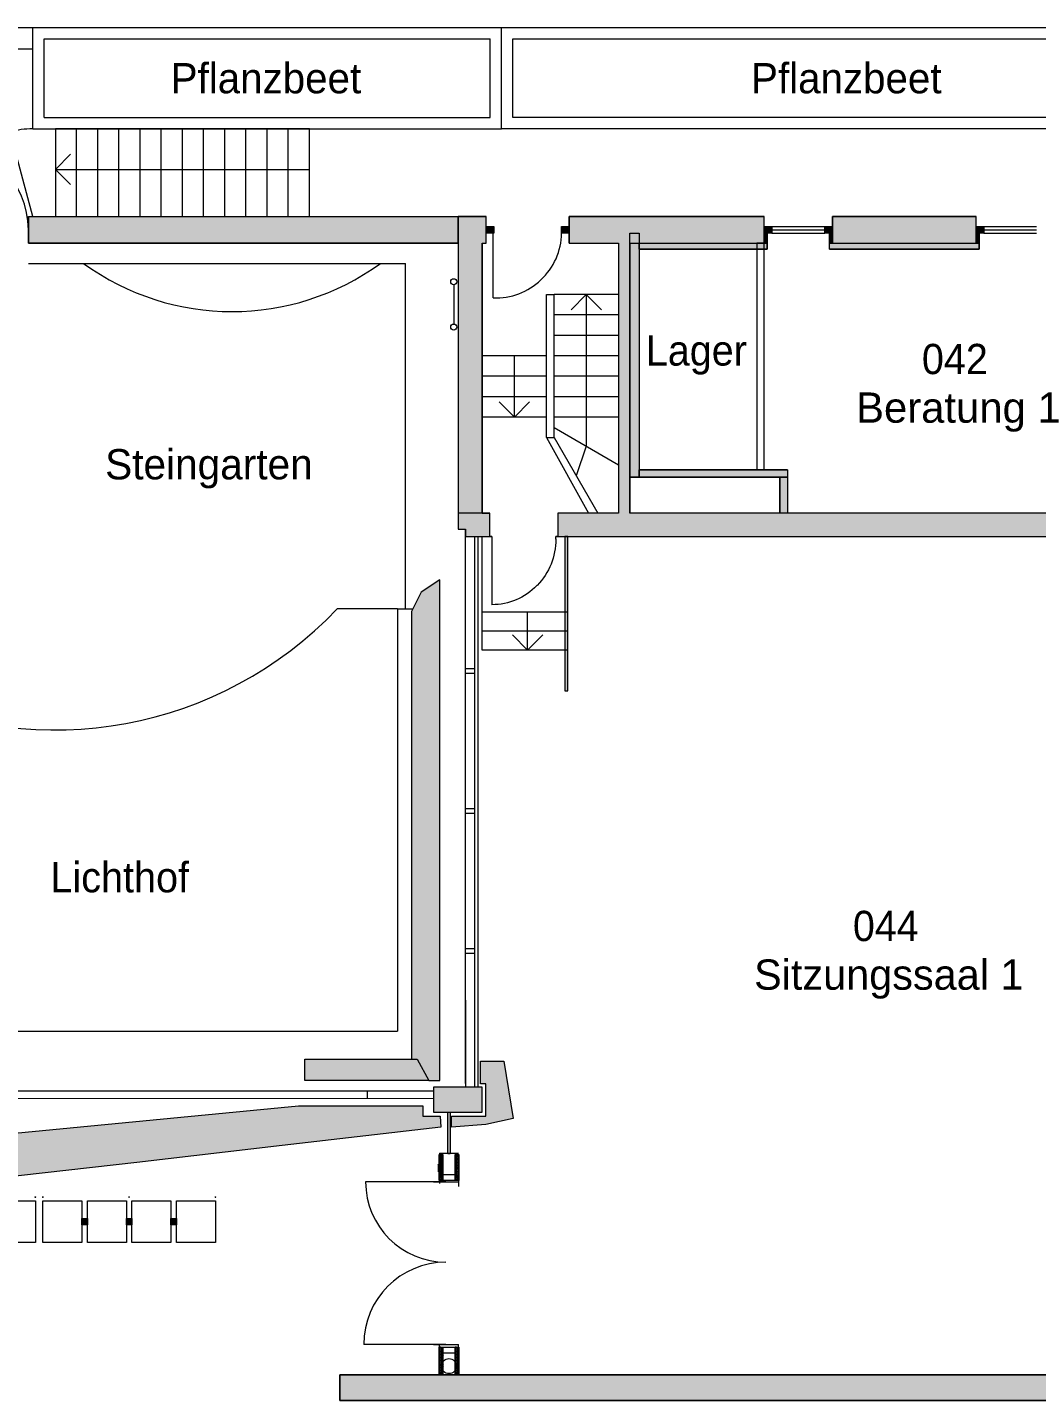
# Model space of a CAD drawing. Header units: inches. Extents: x 50200 to 250609, y 23637 to 115190.
# Drawn here: x 77874 to 91219, y 51720 to 69870 of the extents above; entities that cross this region are included whole.
import ezdxf

# ---------------------------------------------------------------- set-up
doc = ezdxf.new("R2010")
doc.units = ezdxf.units.IN
doc.header["$LTSCALE"] = 200
doc.header["$MEASUREMENT"] = 0
doc.header["$PDMODE"] = 34
doc.header["$PDSIZE"] = 5
doc.linetypes.add('Standardmuster', pattern=[0])
doc.linetypes.add('Volllinie', pattern=[0])
doc.layers.add('Grundebene', color=7, linetype='Continuous')
doc.styles.add('ARIAL', font='arial.ttf', dxfattribs={"height": 0.2})

# ---------------------------------------------------------------- blocks, each defined once
blk = doc.blocks.new('Color_Area-AE')
at = {"layer": 'Grundebene', "true_color": 0x000000, "transparency": 33554687}
blk.add_hatch(color=18, dxfattribs=at).paths.add_polyline_path([(87824, 63924), (87924, 63924), (87924, 63449), (87824, 63449)], flags=0)
at = {"layer": 'Grundebene', "color": 18, "linetype": 'Volllinie', "lineweight": 13, "true_color": 0x000000}
blk.add_lwpolyline([(87824, 63924), (87924, 63924), (87924, 63449), (87824, 63449), (87824, 63924)], dxfattribs=at)
blk = doc.blocks.new('Color_Area-28A')
at = {"layer": 'Grundebene', "true_color": 0x000000, "transparency": 33554687}
blk.add_hatch(color=18, dxfattribs=at).paths.add_polyline_path([(79772, 54128), (79846, 54128), (79846, 54042), (79772, 54042)], flags=0)
at = {"layer": 'Grundebene', "color": 18, "linetype": 'Volllinie', "lineweight": 13, "true_color": 0x000000}
for p, q in [((79772, 54128), (79846, 54128)), ((79772, 54042), (79772, 54128)), ((79846, 54128), (79846, 54042)), ((79846, 54042), (79772, 54042))]:
    blk.add_line(p, q, dxfattribs=at)
blk = doc.blocks.new('Color_Area-291')
at = {"layer": 'Grundebene', "true_color": 0x000000, "transparency": 33554687}
blk.add_hatch(color=18, dxfattribs=at).paths.add_polyline_path([(79183, 54128), (79257, 54128), (79257, 54042), (79183, 54042)], flags=0)
at = {"layer": 'Grundebene', "color": 18, "linetype": 'Volllinie', "lineweight": 13, "true_color": 0x000000}
for p, q in [((79183, 54128), (79257, 54128)), ((79183, 54042), (79183, 54128)), ((79257, 54128), (79257, 54042)), ((79257, 54042), (79183, 54042))]:
    blk.add_line(p, q, dxfattribs=at)
blk = doc.blocks.new('Color_Area-298')
at = {"layer": 'Grundebene', "true_color": 0x000000, "transparency": 33554687}
blk.add_hatch(color=18, dxfattribs=at).paths.add_polyline_path([(78594, 54128), (78668, 54128), (78668, 54042), (78594, 54042)], flags=0)
at = {"layer": 'Grundebene', "color": 18, "linetype": 'Volllinie', "lineweight": 13, "true_color": 0x000000}
for p, q in [((78594, 54128), (78668, 54128)), ((78594, 54042), (78594, 54128)), ((78668, 54128), (78668, 54042)), ((78668, 54042), (78594, 54042))]:
    blk.add_line(p, q, dxfattribs=at)
blk = doc.blocks.new('Color_Area-2A2')
at = {"layer": 'Grundebene', "true_color": 0xcbd0cc, "transparency": 33554687}
blk.add_hatch(color=254, dxfattribs=at).paths.add_polyline_path([(83937, 55479), (83938, 55904), (83867, 55904), (83867, 56207), (84176, 56207), (84297, 55448), (83937, 55369), (83484, 55333), (83484, 55479)], flags=0)
at = {"layer": 'Grundebene', "color": 18, "linetype": 'Volllinie', "lineweight": 13, "true_color": 0x000000}
for p, q in [((83867, 55904), (83867, 56207)), ((83867, 56207), (84176, 56207)), ((84176, 56207), (84297, 55448)), ((83938, 55904), (83867, 55904)), ((83937, 55479), (83938, 55904)), ((83484, 55333), (83484, 55479)), ((83484, 55479), (83937, 55479)), ((83937, 55369), (83484, 55333)), ((84297, 55448), (83937, 55369))]:
    blk.add_line(p, q, dxfattribs=at)
blk = doc.blocks.new('Color_Area-2AC')
at = {"layer": 'Grundebene', "true_color": 0xcbd0cc, "transparency": 33554687}
blk.add_hatch(color=254, dxfattribs=at).paths.add_polyline_path([(75279, 55019), (81461, 55614), (83103, 55614), (83103, 55479), (83332, 55479), (83340, 55332), (81245, 55089), (79320, 54866), (76255, 54524), (75488, 54785)], flags=0)
at = {"layer": 'Grundebene', "color": 18, "linetype": 'Volllinie', "lineweight": 13, "true_color": 0x000000}
for p, q in [((75279, 55019), (81461, 55614)), ((81461, 55614), (83103, 55614)), ((83103, 55614), (83103, 55479)), ((83103, 55479), (83332, 55479)), ((83332, 55479), (83340, 55332)), ((83340, 55332), (81245, 55089)), ((75488, 54785), (75279, 55019)), ((81245, 55089), (79320, 54866)), ((79320, 54866), (76255, 54524)), ((76255, 54524), (75488, 54785))]:
    blk.add_line(p, q, dxfattribs=at)
blk = doc.blocks.new('Color_Area-2F9')
at = {"layer": 'Grundebene', "true_color": 0x000000, "transparency": 33554687}
blk.add_hatch(color=18, dxfattribs=at).paths.add_polyline_path([(91589, 63449), (85839, 63449), (85839, 67019), (87619, 67019), (87619, 67369), (85039, 67369), (85039, 67019), (85689, 67019), (85689, 63449), (84946, 63449), (84889, 63449), (84889, 63139), (84979, 63139), (91589, 63139)], flags=0)
at = {"layer": 'Grundebene', "color": 18, "linetype": 'Volllinie', "lineweight": 13, "true_color": 0x000000}
for p, q in [((87619, 67369), (85039, 67369)), ((85039, 67369), (85039, 67019)), ((87619, 67019), (87619, 67369)), ((85039, 67019), (85689, 67019)), ((85689, 67019), (85689, 63449)), ((85839, 63449), (85839, 67019)), ((85839, 67019), (87619, 67019)), ((84946, 63449), (84889, 63449)), ((84889, 63449), (84889, 63139)), ((85689, 63449), (84946, 63449)), ((91589, 63449), (85839, 63449)), ((91589, 63139), (91589, 63449)), ((84889, 63139), (84979, 63139)), ((84979, 63139), (91589, 63139))]:
    blk.add_line(p, q, dxfattribs=at)
blk = doc.blocks.new('Color_Area-316')
at = {"layer": 'Grundebene', "true_color": 0x000000, "transparency": 33554687}
blk.add_hatch(color=18, dxfattribs=at).paths.add_polyline_path([(88479, 66939), (88479, 67019), (90459, 67019), (90459, 66939)], flags=0)
at = {"layer": 'Grundebene', "color": 18, "linetype": 'Volllinie', "lineweight": 13, "true_color": 0x000000}
blk.add_lwpolyline([(88479, 66939), (88479, 67019), (90459, 67019), (90459, 66939), (88479, 66939)], dxfattribs=at)
blk = doc.blocks.new('Color_Area-31A')
at = {"layer": 'Grundebene', "true_color": 0x000000, "transparency": 33554687}
blk.add_hatch(color=18, dxfattribs=at).paths.add_polyline_path([(90419, 67019), (90419, 67149), (90459, 67149), (90459, 67019)], flags=0)
at = {"layer": 'Grundebene', "color": 18, "linetype": 'Volllinie', "lineweight": 13, "true_color": 0x000000}
blk.add_lwpolyline([(90419, 67019), (90419, 67149), (90459, 67149), (90459, 67019), (90419, 67019)], dxfattribs=at)
blk = doc.blocks.new('Color_Area-31C')
at = {"layer": 'Grundebene', "true_color": 0x000000, "transparency": 33554687}
blk.add_hatch(color=18, dxfattribs=at).paths.add_polyline_path([(88479, 67019), (88479, 67149), (88519, 67149), (88519, 67019)], flags=0)
at = {"layer": 'Grundebene', "color": 18, "linetype": 'Volllinie', "lineweight": 13, "true_color": 0x000000}
blk.add_lwpolyline([(88479, 67019), (88479, 67149), (88519, 67149), (88519, 67019), (88479, 67019)], dxfattribs=at)
blk = doc.blocks.new('Color_Area-32F')
at = {"layer": 'Grundebene', "true_color": 0x000000, "transparency": 33554687}
blk.add_hatch(color=18, dxfattribs=at).paths.add_polyline_path([(83989, 63449), (83889, 63449), (83889, 67019), (83939, 67019), (83939, 67369), (83569, 67369), (83569, 63239), (83669, 63239), (83669, 63139), (83989, 63139)], flags=0)
at = {"layer": 'Grundebene', "color": 18, "linetype": 'Volllinie', "lineweight": 13, "true_color": 0x000000}
for p, q in [((83939, 67369), (83569, 67369)), ((83569, 67369), (83569, 63239)), ((83939, 67019), (83939, 67369)), ((83889, 63449), (83889, 67019)), ((83889, 67019), (83939, 67019)), ((83989, 63449), (83889, 63449)), ((83989, 63139), (83989, 63449)), ((83569, 63239), (83669, 63239)), ((83669, 63239), (83669, 63139)), ((83669, 63139), (83989, 63139))]:
    blk.add_line(p, q, dxfattribs=at)
blk = doc.blocks.new('Color_Area-344')
at = {"layer": 'Grundebene', "true_color": 0x000000, "transparency": 33554687}
blk.add_hatch(color=18, dxfattribs=at).paths.add_polyline_path([(85964, 63924), (85839, 63924), (85839, 67149), (85964, 67149)], flags=0)
at = {"layer": 'Grundebene', "color": 18, "linetype": 'Volllinie', "lineweight": 13, "true_color": 0x000000}
blk.add_lwpolyline([(85964, 63924), (85839, 63924), (85839, 67149), (85964, 67149), (85964, 63924)], dxfattribs=at)
blk = doc.blocks.new('Color_Area-346')
at = {"layer": 'Grundebene', "true_color": 0x000000, "transparency": 33554687}
blk.add_hatch(color=18, dxfattribs=at).paths.add_polyline_path([(87924, 64024), (87924, 63924), (85964, 63924), (85964, 64024)], flags=0)
at = {"layer": 'Grundebene', "color": 18, "linetype": 'Volllinie', "lineweight": 13, "true_color": 0x000000}
blk.add_lwpolyline([(87924, 64024), (87924, 63924), (85964, 63924), (85964, 64024), (87924, 64024)], dxfattribs=at)
blk = doc.blocks.new('Color_Area-348')
at = {"layer": 'Grundebene', "true_color": 0x000000, "transparency": 33554687}
blk.add_hatch(color=18, dxfattribs=at).paths.add_polyline_path([(85964, 66939), (85964, 67019), (87659, 67019), (87659, 66939)], flags=0)
at = {"layer": 'Grundebene', "color": 18, "linetype": 'Volllinie', "lineweight": 13, "true_color": 0x000000}
blk.add_lwpolyline([(85964, 66939), (85964, 67019), (87659, 67019), (87659, 66939), (85964, 66939)], dxfattribs=at)
blk = doc.blocks.new('Color_Area-34A')
at = {"layer": 'Grundebene', "true_color": 0x000000, "transparency": 33554687}
blk.add_hatch(color=18, dxfattribs=at).paths.add_polyline_path([(87619, 67019), (87619, 67149), (87659, 67149), (87659, 67019)], flags=0)
at = {"layer": 'Grundebene', "color": 18, "linetype": 'Volllinie', "lineweight": 13, "true_color": 0x000000}
blk.add_lwpolyline([(87619, 67019), (87619, 67149), (87659, 67149), (87659, 67019), (87619, 67019)], dxfattribs=at)
blk = doc.blocks.new('Color_Area-3D3')
at = {"layer": 'Grundebene', "true_color": 0x000000, "transparency": 33554687}
blk.add_hatch(color=18, dxfattribs=at).paths.add_polyline_path([(85019, 63139), (84979, 63139), (84979, 61099), (85019, 61099)], flags=0)
at = {"layer": 'Grundebene', "color": 18, "linetype": 'Volllinie', "lineweight": 13, "true_color": 0x000000}
for p, q in [((85019, 63139), (84979, 63139)), ((84979, 63139), (84979, 61099)), ((85019, 61099), (85019, 63139)), ((84979, 61099), (85019, 61099))]:
    blk.add_line(p, q, dxfattribs=at)
blk = doc.blocks.new('Color_Area-627')
at = {"layer": 'Grundebene', "true_color": 0x000000, "transparency": 33554687}
blk.add_hatch(color=18, dxfattribs=at).paths.add_polyline_path([(90419, 67369), (88519, 67369), (88519, 67019), (90419, 67019)], flags=0)
at = {"layer": 'Grundebene', "color": 18, "linetype": 'Volllinie', "lineweight": 13, "true_color": 0x000000}
for p, q in [((90419, 67369), (88519, 67369)), ((88519, 67369), (88519, 67019)), ((90419, 67019), (90419, 67369)), ((88519, 67019), (90419, 67019))]:
    blk.add_line(p, q, dxfattribs=at)
blk = doc.blocks.new('Color_Area-641')
at = {"layer": 'Grundebene', "true_color": 0x000000, "transparency": 33554687}
blk.add_hatch(color=18, dxfattribs=at).paths.add_polyline_path([(94289, 63139), (94289, 52060), (82004, 52060), (82004, 51720), (95599, 51720), (95599, 52060), (94519, 52060), (94519, 63179), (95599, 63179), (95599, 65940), (95349, 65940), (95349, 63449), (94029, 63449), (94029, 63139)], flags=0)
at = {"layer": 'Grundebene', "color": 18, "linetype": 'Volllinie', "lineweight": 13, "true_color": 0x000000}
for p, q in [((95599, 65940), (95349, 65940)), ((95349, 65940), (95349, 63449)), ((95599, 63179), (95599, 65940)), ((95349, 63449), (94029, 63449)), ((94029, 63449), (94029, 63139)), ((94519, 52060), (94519, 63179)), ((94519, 63179), (95599, 63179)), ((94029, 63139), (94289, 63139)), ((94289, 63139), (94289, 52060)), ((94289, 52060), (82004, 52060)), ((82004, 52060), (82004, 51720)), ((95599, 52060), (94519, 52060)), ((95599, 51720), (95599, 52060)), ((82004, 51720), (95599, 51720))]:
    blk.add_line(p, q, dxfattribs=at)
blk = doc.blocks.new('Color_Area-667')
at = {"layer": 'Grundebene', "true_color": 0x000000, "transparency": 33554687}
blk.add_hatch(color=18, dxfattribs=at).paths.add_polyline_path([(83244, 55864), (83244, 55530), (83889, 55530), (83889, 55864)], flags=0)
at = {"layer": 'Grundebene', "color": 18, "linetype": 'Volllinie', "lineweight": 13, "true_color": 0x000000}
for p, q in [((83244, 55864), (83244, 55530)), ((83889, 55864), (83244, 55864)), ((83889, 55530), (83889, 55864)), ((83244, 55530), (83889, 55530))]:
    blk.add_line(p, q, dxfattribs=at)
blk = doc.blocks.new('Color_Area-87B')
at = {"layer": 'Grundebene', "true_color": 0x000000, "transparency": 33554687}
blk.add_hatch(color=18, dxfattribs=at).paths.add_polyline_path([(83569, 67019), (77887, 67019), (77887, 67369), (83569, 67369)], flags=0)
at = {"layer": 'Grundebene', "color": 18, "linetype": 'Volllinie', "lineweight": 13, "true_color": 0x000000}
for p, q in [((77887, 67019), (77887, 67369)), ((77887, 67369), (83569, 67369)), ((83569, 67369), (83569, 67019)), ((83569, 67019), (77887, 67019))]:
    blk.add_line(p, q, dxfattribs=at)
blk = doc.blocks.new('Color_Area-1051')
at = {"layer": 'Grundebene', "true_color": 0x000000, "transparency": 33554687}
blk.add_hatch(color=18, dxfattribs=at).paths.add_polyline_path([(83434, 55530), (83464, 55530), (83464, 54982), (83434, 54982)], flags=0)
at = {"layer": 'Grundebene', "color": 18, "linetype": 'Volllinie', "lineweight": 13, "true_color": 0x000000}
for p, q in [((83434, 55530), (83464, 55530)), ((83434, 54982), (83434, 55530)), ((83464, 55530), (83464, 54982)), ((83464, 54982), (83434, 54982))]:
    blk.add_line(p, q, dxfattribs=at)
blk = doc.blocks.new('Color_Area-105B')
at = {"layer": 'Grundebene', "true_color": 0x000000, "transparency": 33554687}
blk.add_hatch(color=18, dxfattribs=at).paths.add_polyline_path([(83349, 54792), (83307, 54845), (83307, 54743)], flags=0)
at = {"layer": 'Grundebene', "color": 18, "linetype": 'Volllinie', "lineweight": 13, "true_color": 0x000000}
for p, q in [((83349, 54792), (83307, 54845)), ((83307, 54845), (83307, 54743)), ((83307, 54743), (83349, 54792))]:
    blk.add_line(p, q, dxfattribs=at)
blk = doc.blocks.new('Color_Area-1062')
at = {"layer": 'Grundebene', "true_color": 0x000000, "transparency": 33554687}
blk.add_hatch(color=18, dxfattribs=at).paths.add_polyline_path([(84939, 67239), (85039, 67239), (85039, 67149), (84939, 67149)], flags=0)
at = {"layer": 'Grundebene', "color": 18, "linetype": 'Volllinie', "lineweight": 13, "true_color": 0x000000}
for p, q in [((84939, 67239), (85039, 67239)), ((84939, 67149), (84939, 67239)), ((85039, 67239), (85039, 67149)), ((85039, 67149), (84939, 67149))]:
    blk.add_line(p, q, dxfattribs=at)
blk = doc.blocks.new('Color_Area-106B')
at = {"layer": 'Grundebene', "true_color": 0x000000, "transparency": 33554687}
blk.add_hatch(color=18, dxfattribs=at).paths.add_polyline_path([(87619, 67239), (87720, 67239), (87720, 67149), (87619, 67149)], flags=0)
at = {"layer": 'Grundebene', "color": 18, "linetype": 'Volllinie', "lineweight": 13, "true_color": 0x000000}
for p, q in [((87619, 67239), (87720, 67239)), ((87619, 67149), (87619, 67239)), ((87720, 67239), (87720, 67149)), ((87720, 67149), (87619, 67149))]:
    blk.add_line(p, q, dxfattribs=at)
blk = doc.blocks.new('Color_Area-1074')
at = {"layer": 'Grundebene', "true_color": 0x000000, "transparency": 33554687}
blk.add_hatch(color=18, dxfattribs=at).paths.add_polyline_path([(88419, 67239), (88519, 67239), (88519, 67149), (88419, 67149)], flags=0)
at = {"layer": 'Grundebene', "color": 18, "linetype": 'Volllinie', "lineweight": 13, "true_color": 0x000000}
for p, q in [((88419, 67239), (88519, 67239)), ((88419, 67149), (88419, 67239)), ((88519, 67239), (88519, 67149)), ((88519, 67149), (88419, 67149))]:
    blk.add_line(p, q, dxfattribs=at)
blk = doc.blocks.new('Color_Area-107D')
at = {"layer": 'Grundebene', "true_color": 0x000000, "transparency": 33554687}
blk.add_hatch(color=18, dxfattribs=at).paths.add_polyline_path([(90419, 67239), (90520, 67239), (90520, 67149), (90419, 67149)], flags=0)
at = {"layer": 'Grundebene', "color": 18, "linetype": 'Volllinie', "lineweight": 13, "true_color": 0x000000}
for p, q in [((90419, 67239), (90520, 67239)), ((90419, 67149), (90419, 67239)), ((90520, 67239), (90520, 67149)), ((90520, 67149), (90419, 67149))]:
    blk.add_line(p, q, dxfattribs=at)
blk = doc.blocks.new('Color_Area-108F')
at = {"layer": 'Grundebene', "true_color": 0x000000, "transparency": 33554687}
blk.add_hatch(color=18, dxfattribs=at).paths.add_polyline_path([(83939, 67239), (84040, 67239), (84040, 67149), (83939, 67149)], flags=0)
at = {"layer": 'Grundebene', "color": 18, "linetype": 'Volllinie', "lineweight": 13, "true_color": 0x000000}
for p, q in [((83939, 67239), (84040, 67239)), ((83939, 67149), (83939, 67239)), ((84040, 67239), (84040, 67149)), ((84040, 67149), (83939, 67149))]:
    blk.add_line(p, q, dxfattribs=at)
blk = doc.blocks.new('Gruppe-273-10AA')
at = {"layer": 'Grundebene', "color": 18, "linetype": 'Volllinie', "lineweight": 13, "true_color": 0x000000}
for points in [[(83369, 52427, -0.277738), (83367, 52418, -0.277738), (83357, 52415), (83332, 52423, 0.324435), (83321, 52420, 0.324435), (83321, 52409, 0.324435), (83332, 52405), (83357, 52414, -0.324488), (83368, 52411, -0.324488), (83368, 52400, -0.324488), (83357, 52396), (83332, 52404, 0.324435), (83321, 52401, 0.324435), (83321, 52389, 0.324435), (83332, 52386), (83357, 52395, -0.324488), (83368, 52392, -0.324488), (83368, 52380, -0.324488), (83357, 52377), (83332, 52385, 0.324435), (83321, 52382, 0.324435), (83321, 52370, 0.324435), (83332, 52367)], [(83357, 52414, -1.372995), (83357, 52396), (83332, 52404, 1.372583), (83332, 52386), (83357, 52395, -1.372995), (83357, 52377), (83332, 52385, 1.372583), (83332, 52367), (83357, 52376, -1.372995), (83357, 52358), (83332, 52366, 1.372583), (83332, 52348), (83357, 52357, -1.372995), (83357, 52339), (83332, 52347, 1.372583), (83332, 52328), (83357, 52338, -1.372995), (83357, 52320), (83332, 52328, 1.372583), (83332, 52309), (83357, 52319, -1.372995), (83357, 52300), (83332, 52308, 1.372583), (83332, 52290), (83357, 52299, -1.372995), (83357, 52281), (83332, 52289, 1.372583), (83332, 52271), (83357, 52280, -1.372995), (83357, 52262), (83332, 52270, 1.372583), (83332, 52252), (83357, 52261, -1.372995), (83357, 52243), (83332, 52251, 1.372583), (83332, 52233), (83357, 52242, -1.372995), (83357, 52224), (83332, 52232, 1.372583), (83332, 52214), (83357, 52223, -1.372995), (83357, 52205), (83332, 52213, 1.372583), (83332, 52194), (83357, 52204, -1.372995), (83357, 52185), (83332, 52193, 1.372583), (83332, 52175), (83357, 52185, -1.372995), (83357, 52166), (83332, 52174, 1.372583), (83332, 52156), (83357, 52165, -1.372995), (83357, 52147), (83332, 52155, 1.372583), (83332, 52137), (83357, 52146, -1.372995), (83357, 52128), (83332, 52136, 1.372583), (83332, 52118), (83357, 52127, -1.372995), (83357, 52109), (83332, 52117, 1.372583), (83332, 52099), (83357, 52108, -1.372995), (83357, 52090), (83332, 52098, 1.372583), (83332, 52080), (83357, 52089, -1.372995), (83357, 52071), (83332, 52079, 1.372583), (83332, 52060)], [(83340, 52427), (83332, 52424, -0.299942), (83322, 52427)], [(83369, 52060, 0.25278), (83366, 52068, 0.25278), (83357, 52070), (83332, 52060, -0.324435), (83321, 52064, -0.324435), (83321, 52075, -0.324435), (83332, 52079), (83357, 52071, 0.324488), (83368, 52074, 0.324488), (83368, 52085, 0.324488), (83357, 52089), (83332, 52080, -0.324435), (83321, 52083, -0.324435), (83321, 52094, -0.324435), (83332, 52098)]]:
    blk.add_lwpolyline(points, format="xyb", dxfattribs=at)
blk.add_arc((83329, 52050), 9.57, 75.0072, 104.9928, dxfattribs=at)
blk = doc.blocks.new('Gruppe-276-10B1')
at = {"layer": 'Grundebene', "color": 18, "linetype": 'Volllinie', "lineweight": 13, "true_color": 0x000000}
for points in [[(83579, 52427, -0.277738), (83577, 52418, -0.277738), (83567, 52415), (83542, 52423, 0.324435), (83531, 52420, 0.324435), (83531, 52409, 0.324435), (83542, 52405), (83567, 52414, -0.324488), (83578, 52411, -0.324488), (83578, 52400, -0.324488), (83567, 52396), (83542, 52404, 0.324435), (83531, 52401, 0.324435), (83531, 52389, 0.324435), (83542, 52386), (83567, 52395, -0.324488), (83578, 52392, -0.324488), (83578, 52380, -0.324488), (83567, 52377), (83542, 52385, 0.324435), (83531, 52382, 0.324435), (83531, 52370, 0.324435), (83542, 52367)], [(83567, 52414, -1.372995), (83567, 52396), (83542, 52404, 1.372583), (83542, 52386), (83567, 52395, -1.372995), (83567, 52377), (83542, 52385, 1.372583), (83542, 52367), (83567, 52376, -1.372995), (83567, 52358), (83542, 52366, 1.372583), (83542, 52348), (83567, 52357, -1.372995), (83567, 52339), (83542, 52347, 1.372583), (83542, 52328), (83567, 52338, -1.372995), (83567, 52320), (83542, 52328, 1.372583), (83542, 52309), (83567, 52319, -1.372995), (83567, 52300), (83542, 52308, 1.372583), (83542, 52290), (83567, 52299, -1.372995), (83567, 52281), (83542, 52289, 1.372583), (83542, 52271), (83567, 52280, -1.372995), (83567, 52262), (83542, 52270, 1.372583), (83542, 52252), (83567, 52261, -1.372995), (83567, 52243), (83542, 52251, 1.372583), (83542, 52233), (83567, 52242, -1.372995), (83567, 52224), (83542, 52232, 1.372583), (83542, 52214), (83567, 52223, -1.372995), (83567, 52205), (83542, 52213, 1.372583), (83542, 52194), (83567, 52204, -1.372995), (83567, 52185), (83542, 52193, 1.372583), (83542, 52175), (83567, 52185, -1.372995), (83567, 52166), (83542, 52174, 1.372583), (83542, 52156), (83567, 52165, -1.372995), (83567, 52147), (83542, 52155, 1.372583), (83542, 52137), (83567, 52146, -1.372995), (83567, 52128), (83542, 52136, 1.372583), (83542, 52118), (83567, 52127, -1.372995), (83567, 52109), (83542, 52117, 1.372583), (83542, 52099), (83567, 52108, -1.372995), (83567, 52090), (83542, 52098, 1.372583), (83542, 52080), (83567, 52089, -1.372995), (83567, 52071), (83542, 52079, 1.372583), (83542, 52060)], [(83550, 52427), (83542, 52424, -0.299942), (83532, 52427)], [(83579, 52060, 0.25278), (83576, 52068, 0.25278), (83567, 52070), (83542, 52060, -0.324435), (83531, 52064, -0.324435), (83531, 52075, -0.324435), (83542, 52079), (83567, 52071, 0.324488), (83578, 52074, 0.324488), (83578, 52085, 0.324488), (83567, 52089), (83542, 52080, -0.324435), (83531, 52083, -0.324435), (83531, 52094, -0.324435), (83542, 52098)]]:
    blk.add_lwpolyline(points, format="xyb", dxfattribs=at)
blk.add_arc((83539, 52050), 9.57, 75.0072, 104.9928, dxfattribs=at)
blk = doc.blocks.new('Gruppe-279-10B8')
at = {"layer": 'Grundebene', "color": 18, "linetype": 'Volllinie', "lineweight": 13, "true_color": 0x000000}
for points in [[(83357, 54654, 1.372995), (83357, 54672), (83332, 54664, -1.372583), (83332, 54682), (83357, 54673, 1.372995), (83357, 54691), (83332, 54683, -1.372583), (83332, 54701), (83357, 54692, 1.372995), (83357, 54710), (83332, 54702, -1.372583), (83332, 54720), (83357, 54711, 1.372995), (83357, 54729), (83332, 54721, -1.372583), (83332, 54739), (83357, 54730, 1.372995), (83357, 54748), (83332, 54740, -1.372583), (83332, 54759), (83357, 54749, 1.372995), (83357, 54767), (83332, 54759, -1.372583), (83332, 54778), (83357, 54768, 1.372995), (83357, 54787), (83332, 54779, -1.372583), (83332, 54797), (83357, 54788, 1.372995), (83357, 54806), (83332, 54798, -1.372583), (83332, 54816), (83357, 54807, 1.372995), (83357, 54825), (83332, 54817, -1.372583), (83332, 54835), (83357, 54826, 1.372995), (83357, 54844), (83332, 54836, -1.372583), (83332, 54854), (83357, 54845, 1.372995), (83357, 54863), (83332, 54855, -1.372583), (83332, 54873), (83357, 54864, 1.372995), (83357, 54882), (83332, 54874, -1.372583), (83332, 54893), (83357, 54883, 1.372995), (83357, 54902), (83332, 54894, -1.372583), (83332, 54912), (83357, 54902, 1.372995), (83357, 54921), (83332, 54913, -1.372583), (83332, 54931), (83357, 54922, 1.372995), (83357, 54940), (83332, 54932, -1.372583), (83332, 54950), (83357, 54941, 1.372995), (83357, 54959), (83332, 54951, -1.372583), (83332, 54969)], [(83369, 54970, -0.25278), (83366, 54962, -0.25278), (83357, 54960), (83332, 54969, 0.324435), (83321, 54966, 0.324435), (83321, 54954, 0.324435), (83332, 54951), (83357, 54959, -0.324488), (83368, 54956, -0.324488), (83368, 54944, -0.324488), (83357, 54941), (83332, 54950, 0.324435), (83321, 54947, 0.324435), (83321, 54935, 0.324435), (83332, 54932)], [(83332, 54701, 0.324435), (83321, 54698, 0.324435), (83321, 54686, 0.324435), (83332, 54683), (83357, 54691, -0.324488), (83368, 54687, -0.324488), (83368, 54676, -0.324488), (83357, 54673), (83332, 54682, 0.324435), (83321, 54678, 0.324435), (83321, 54667, 0.324435), (83332, 54664), (83357, 54672, -0.324488), (83368, 54668, -0.324488), (83368, 54657, -0.324488), (83357, 54654), (83332, 54663, 0.324435), (83321, 54659, 0.324435), (83321, 54648, 0.324435), (83332, 54645), (83357, 54653, -0.324488), (83368, 54649, -0.324488), (83368, 54638, -0.324488), (83357, 54634), (83332, 54644, 0.361307), (83321, 54639, 0.361307), (83323, 54627)], [(83369, 54627, 0.201744), (83364, 54633, 0.201744), (83357, 54633), (83337, 54627)]]:
    blk.add_lwpolyline(points, format="xyb", dxfattribs=at)
blk.add_arc((83329, 54979), 9.57, 255.0072, 284.9928, dxfattribs=at)
blk = doc.blocks.new('Gruppe-282-10BF')
at = {"layer": 'Grundebene', "color": 18, "linetype": 'Volllinie', "lineweight": 13, "true_color": 0x000000}
for points in [[(83579, 54970, -0.25278), (83576, 54961, -0.25278), (83567, 54960), (83542, 54969, 0.324435), (83531, 54965, 0.324435), (83531, 54954, 0.324435), (83542, 54951), (83567, 54959, -0.324488), (83578, 54955, -0.324488), (83578, 54944, -0.324488), (83567, 54940), (83542, 54950, 0.324435), (83531, 54946, 0.324435), (83531, 54935, 0.324435), (83542, 54931)], [(83567, 54653, 1.372995), (83567, 54671), (83542, 54663, -1.372583), (83542, 54681), (83567, 54672, 1.372995), (83567, 54690), (83542, 54682, -1.372583), (83542, 54701), (83567, 54691, 1.372995), (83567, 54710), (83542, 54702, -1.372583), (83542, 54720), (83567, 54711, 1.372995), (83567, 54729), (83542, 54721, -1.372583), (83542, 54739), (83567, 54730, 1.372995), (83567, 54748), (83542, 54740, -1.372583), (83542, 54758), (83567, 54749, 1.372995), (83567, 54767), (83542, 54759, -1.372583), (83542, 54777), (83567, 54768, 1.372995), (83567, 54786), (83542, 54778, -1.372583), (83542, 54796), (83567, 54787, 1.372995), (83567, 54805), (83542, 54797, -1.372583), (83542, 54816), (83567, 54806, 1.372995), (83567, 54825), (83542, 54816, -1.372583), (83542, 54835), (83567, 54825, 1.372995), (83567, 54844), (83542, 54836, -1.372583), (83542, 54854), (83567, 54845, 1.372995), (83567, 54863), (83542, 54855, -1.372583), (83542, 54873), (83567, 54864, 1.372995), (83567, 54882), (83542, 54874, -1.372583), (83542, 54892), (83567, 54883, 1.372995), (83567, 54901), (83542, 54893, -1.372583), (83542, 54911), (83567, 54902, 1.372995), (83567, 54920), (83542, 54912, -1.372583), (83542, 54930), (83567, 54921, 1.372995), (83567, 54939), (83542, 54931, -1.372583), (83542, 54950), (83567, 54940, 1.372995), (83567, 54959), (83542, 54951, -1.372583), (83542, 54969)], [(83542, 54701, 0.324435), (83531, 54697, 0.324435), (83531, 54686, 0.324435), (83542, 54682), (83567, 54690, -0.324488), (83578, 54687, -0.324488), (83578, 54676, -0.324488), (83567, 54672), (83542, 54681, 0.324435), (83531, 54678, 0.324435), (83531, 54667, 0.324435), (83542, 54663), (83567, 54671, -0.324488), (83578, 54668, -0.324488), (83578, 54657, -0.324488), (83567, 54653), (83542, 54662, 0.324435), (83531, 54659, 0.324435), (83531, 54648, 0.324435), (83542, 54644), (83567, 54652, -0.324488), (83578, 54649, -0.324488), (83578, 54637, -0.324488), (83567, 54634), (83542, 54643, 0.351739), (83531, 54639, 0.351739), (83533, 54627)], [(83579, 54627, 0.406931), (83567, 54633), (83548, 54627)]]:
    blk.add_lwpolyline(points, format="xyb", dxfattribs=at)
blk.add_arc((83539, 54979), 9.57, 255.0072, 284.9928, dxfattribs=at)
blk = doc.blocks.new('Color_Area-12B1')
at = {"layer": 'Grundebene', "true_color": 0xcbd0cc, "transparency": 33554687}
blk.add_hatch(color=254, dxfattribs=at).paths.add_polyline_path([(83327, 62566), (83082, 62406), (82955, 62149), (82955, 56230), (83029, 56230), (83181, 55950), (83327, 55950)], flags=0)
at = {"layer": 'Grundebene', "color": 18, "linetype": 'Volllinie', "lineweight": 13, "true_color": 0x000000}
for p, q in [((83327, 62566), (83082, 62406)), ((83327, 55950), (83327, 62566)), ((83082, 62406), (82955, 62149)), ((82955, 62149), (82955, 56230)), ((82955, 56230), (83029, 56230)), ((83029, 56230), (83181, 55950)), ((83181, 55950), (83327, 55950))]:
    blk.add_line(p, q, dxfattribs=at)
blk = doc.blocks.new('Color_Area-1345')
at = {"layer": 'Grundebene', "true_color": 0xcbd0cc, "transparency": 33554687}
blk.add_hatch(color=254, dxfattribs=at).paths.add_polyline_path([(83181, 55950), (81543, 55950), (81543, 56230), (83029, 56230)], flags=0)
at = {"layer": 'Grundebene', "color": 18, "linetype": 'Volllinie', "lineweight": 13, "true_color": 0x000000}
for p, q in [((81543, 55950), (81543, 56230)), ((81543, 56230), (83029, 56230)), ((83029, 56230), (83181, 55950)), ((83181, 55950), (81543, 55950))]:
    blk.add_line(p, q, dxfattribs=at)

msp = doc.modelspace()

# ---------------------------------------------------------------- linework, layer by layer
at = {"layer": 'Grundebene', "color": 18, "linetype": 'Volllinie', "lineweight": 13, "true_color": 0x000000}
for p, q in [((76224, 69869), (77944, 69869)), ((77944, 69869), (84144, 69870)), ((77944, 68529), (77944, 69869)), ((78094, 68679), (78094, 69719)), ((78094, 69719), (83994, 69719)), ((83994, 68679), (83994, 69719)), ((84144, 68529), (84144, 69870)), ((84144, 69870), (93294, 69870)), ((84144, 68529), (84144, 69850)), ((84294, 69720), (93144, 69720)), ((84294, 68679), (84294, 69720)), ((76224, 69589), (77944, 69589)), ((78094, 68679), (83994, 68679)), ((93144, 68679), (84294, 68679)), ((77944, 67369), (77644, 68490)), ((77944, 68529), (84144, 68529)), ((78244, 68529), (78244, 67369)), ((81604, 68529), (78244, 68529)), ((78524, 67369), (78524, 68529)), ((78804, 67369), (78804, 68529)), ((79084, 67369), (79084, 68529)), ((79364, 67369), (79364, 68529)), ((79644, 67369), (79644, 68529)), ((79924, 67369), (79924, 68529)), ((80204, 67369), (80204, 68529)), ((80484, 67369), (80484, 68529)), ((80764, 67369), (80764, 68529)), ((81044, 67369), (81044, 68529)), ((81324, 67369), (81324, 68529)), ((81604, 67369), (81604, 68529)), ((93294, 68529), (84144, 68529)), ((78244, 67994), (78444, 68194)), ((78244, 67994), (81604, 67994)), ((78244, 67994), (78444, 67794)), ((77887, 67019), (77887, 67369)), ((77887, 67369), (83569, 67369)), ((77887, 67369), (83939, 67369)), ((77887, 67369), (77887, 67019)), ((83939, 67369), (83569, 67369)), ((83569, 67369), (83569, 63239)), ((83569, 67369), (83569, 67019)), ((83569, 67019), (83569, 67369)), ((83939, 67019), (83939, 67369)), ((87619, 67369), (85039, 67369)), ((85039, 67369), (85039, 67019)), ((85039, 67369), (87619, 67369)), ((85039, 67019), (85039, 67369)), ((87619, 67019), (87619, 67369)), ((87619, 67019), (87619, 67369)), ((90419, 67369), (88519, 67369)), ((88519, 67369), (88519, 67019)), ((88519, 67369), (90419, 67369)), ((88519, 67019), (88519, 67369)), ((90419, 67019), (90419, 67369)), ((90419, 67019), (90419, 67369)), ((83939, 67239), (84040, 67239)), ((83939, 67149), (83939, 67239)), ((84040, 67239), (84040, 67149)), ((84939, 67239), (85039, 67239)), ((84939, 67149), (84939, 67239)), ((85039, 67239), (85039, 67149)), ((87619, 67239), (87720, 67239)), ((87619, 67149), (87619, 67239)), ((87720, 67239), (87720, 67149)), ((87720, 67239), (88419, 67239)), ((87720, 67194), (88419, 67194)), ((88419, 67239), (88519, 67239)), ((88419, 67149), (88419, 67239)), ((88519, 67239), (88519, 67149)), ((90419, 67239), (90520, 67239)), ((90419, 67149), (90419, 67239)), ((90520, 67239), (90520, 67149)), ((90520, 67239), (91219, 67239)), ((90520, 67194), (91219, 67194)), ((83569, 67019), (77887, 67019)), ((77887, 67019), (83569, 67019)), ((83569, 67019), (83569, 63239)), ((83889, 63449), (83889, 67019)), ((83889, 67019), (83939, 67019)), ((83889, 67019), (83889, 63449)), ((84040, 67149), (83939, 67149)), ((84029, 67149), (84029, 66296)), ((85039, 67149), (84939, 67149)), ((85039, 67019), (85689, 67019)), ((85039, 67019), (85689, 67019)), ((85689, 67019), (85689, 63449)), ((85689, 67019), (85689, 63449)), ((85839, 63449), (85839, 67019)), ((85839, 67019), (87619, 67019)), ((85839, 67019), (85839, 63449)), ((85949, 67019), (87619, 67019)), ((85964, 67019), (85964, 64024)), ((87519, 67019), (87519, 64024)), ((87619, 67019), (87519, 67019)), ((87720, 67149), (87619, 67149)), ((87619, 64024), (87619, 67019)), ((87659, 66939), (87659, 67149)), ((87720, 67149), (88419, 67149)), ((88519, 67149), (88419, 67149)), ((88479, 66939), (88479, 67149)), ((88519, 67019), (90419, 67019)), ((88519, 67019), (90419, 67019)), ((90520, 67149), (90419, 67149)), ((90459, 66939), (90459, 67149)), ((90520, 67149), (91219, 67149)), ((85964, 66939), (87659, 66939)), ((88479, 66939), (90459, 66939)), ((77887, 66751), (82874, 66751)), ((82874, 62184), (82874, 66751)), ((83512, 66469), (83512, 65949)), ((84739, 64449), (84739, 66339)), ((84739, 66339), (84839, 66339)), ((85689, 66339), (84839, 66339)), ((84839, 64449), (84839, 66339)), ((85264, 66339), (85064, 66139)), ((85264, 66339), (85264, 64334)), ((85264, 66339), (85464, 66139)), ((85689, 66069), (84839, 66069)), ((85689, 65799), (84839, 65799)), ((84739, 65529), (83889, 65529)), ((84314, 64719), (84314, 65529)), ((85689, 65529), (84839, 65529)), ((84739, 65259), (83889, 65259)), ((85689, 65259), (84839, 65259)), ((84739, 64989), (83889, 64989)), ((85689, 64989), (84839, 64989)), ((84314, 64719), (84114, 64919)), ((84314, 64719), (84514, 64919)), ((84739, 64719), (83889, 64719)), ((84739, 64719), (83889, 64719)), ((85689, 64719), (84839, 64719)), ((84739, 64449), (84839, 64449)), ((84739, 64449), (85294, 63449)), ((84839, 64581), (85689, 64087)), ((84839, 64449), (85417, 63449)), ((85264, 64334), (85133, 63941)), ((85839, 63924), (87824, 63924)), ((87924, 64024), (85964, 64024)), ((87519, 64024), (87619, 64024)), ((87824, 63924), (87824, 63449)), ((87924, 64024), (87924, 63449)), ((83989, 63449), (83569, 63449)), ((83989, 63449), (83889, 63449)), ((83889, 63449), (83989, 63449)), ((83989, 63139), (83989, 63449)), ((83989, 63139), (83989, 63449)), ((85689, 63449), (84889, 63449)), ((84889, 63449), (84889, 63139)), ((91589, 63449), (85839, 63449)), ((83569, 63239), (83669, 63239)), ((83569, 63239), (83669, 63239)), ((83669, 63239), (83669, 63139)), ((83669, 55910), (83669, 63239)), ((83669, 63239), (83669, 63139)), ((83669, 63139), (83989, 63139)), ((83669, 63139), (83989, 63139)), ((83789, 63139), (83829, 63139)), ((83789, 55864), (83789, 63139)), ((83829, 63139), (83829, 55864)), ((83889, 61639), (83889, 63139)), ((83969, 63139), (84016, 63139)), ((84016, 63139), (83989, 63139)), ((84016, 63139), (84016, 62239)), ((84863, 63139), (84899, 63139)), ((84889, 63139), (84863, 63139)), ((84889, 63139), (91589, 63139)), ((85019, 63139), (84979, 63139)), ((84979, 63139), (84979, 61099)), ((85019, 61099), (85019, 63139)), ((82769, 62184), (81969, 62184)), ((82769, 62184), (82769, 56604)), ((82769, 62184), (82973, 62184)), ((85019, 62141), (83889, 62141)), ((84489, 61639), (84489, 62141)), ((85019, 61889), (83889, 61889)), ((84489, 61639), (84289, 61839)), ((84489, 61639), (84689, 61839)), ((85019, 61639), (83889, 61639)), ((83669, 61394), (83789, 61394)), ((83789, 61334), (83789, 61394)), ((83669, 61334), (83789, 61334)), ((84979, 61099), (85019, 61099)), ((83669, 59544), (83789, 59544)), ((83789, 59484), (83789, 59544)), ((83669, 59484), (83789, 59484)), ((83669, 57694), (83789, 57694)), ((83669, 57634), (83789, 57634)), ((83789, 57634), (83789, 57694)), ((83669, 57010), (83669, 55864)), ((76733, 56604), (82769, 56604)), ((83244, 55810), (74950, 55809)), ((82369, 55810), (82369, 55710)), ((83244, 55864), (83244, 55530)), ((83889, 55864), (83244, 55864)), ((83829, 55864), (83789, 55864)), ((83889, 55530), (83889, 55864)), ((83244, 55710), (74950, 55709)), ((83244, 55530), (83889, 55530)), ((83434, 55530), (83464, 55530)), ((83434, 54982), (83434, 55530)), ((83464, 55530), (83464, 54982)), ((83349, 54792), (83307, 54845)), ((83307, 54845), (83307, 54743)), ((83319, 54627), (83319, 54970)), ((83319, 54970), (83369, 54970)), ((83324, 54990), (83324, 54590)), ((83324, 54990), (83574, 54990)), ((83349, 54610), (83349, 54990)), ((83369, 54970), (83369, 54627)), ((83464, 54982), (83434, 54982)), ((83529, 54627), (83529, 54970)), ((83529, 54970), (83579, 54970)), ((83574, 54949), (83574, 54549)), ((83579, 54970), (83579, 54627)), ((83307, 54743), (83349, 54792)), ((83369, 54707), (83529, 54707)), ((83369, 54627), (83369, 54707)), ((83529, 54707), (83529, 54627)), ((83409, 54610), (82347, 54610)), ((83244, 54610), (83574, 54610)), ((83369, 54627), (83319, 54627)), ((83529, 54627), (83369, 54627)), ((83579, 54627), (83529, 54627)), ((83409, 52460), (82322, 52460)), ((83244, 52460), (83574, 52460)), ((83324, 52060), (83324, 52460)), ((83574, 52060), (83574, 52460)), ((83319, 52427), (83369, 52427)), ((83319, 52060), (83319, 52427)), ((83369, 52427), (83369, 52060)), ((83369, 52427), (83529, 52427)), ((83369, 52347), (83369, 52427)), ((83529, 52347), (83369, 52347)), ((83529, 52427), (83579, 52427)), ((83529, 52060), (83529, 52427)), ((83529, 52427), (83529, 52347)), ((83579, 52427), (83579, 52060)), ((94289, 52060), (82004, 52060)), ((82004, 52060), (82004, 51720)), ((82004, 51720), (82004, 52060)), ((82004, 52060), (94269, 52060)), ((83369, 52060), (83319, 52060)), ((83579, 52060), (83529, 52060)), ((82004, 51720), (95599, 51720)), ((94519, 51720), (82004, 51720))]:
    msp.add_line(p, q, dxfattribs=at)
at = {"layer": 'Grundebene', "color": 18, "linetype": 'Volllinie', "lineweight": 9, "true_color": 0x000000}
msp.add_line((84863, 63106), (84863, 63139), dxfattribs=at)
at = {"layer": 'Grundebene', "color": 18, "linetype": 'Volllinie', "lineweight": 13, "true_color": 0x000000}
msp.add_lwpolyline([(84863, 63112), (84863, 63106, -0.194998), (84615, 62495), (84611, 62491, -0.202833), (84016, 62239)], format="xyb", dxfattribs=at)
for points in [[(77464, 54360), (77979, 54360), (77979, 53810), (77464, 53810), (77464, 54360)], [(78079, 54360), (78594, 54360), (78594, 53810), (78079, 53810), (78079, 54360)], [(78668, 54360), (79183, 54360), (79183, 53810), (78668, 53810), (78668, 54360)], [(79257, 54360), (79772, 54360), (79772, 53810), (79257, 53810), (79257, 54360)], [(79846, 54360), (80361, 54360), (80361, 53810), (79846, 53810), (79846, 54360)], [(78594, 54128), (78668, 54128), (78668, 54042), (78594, 54042), (78594, 54128)], [(79183, 54128), (79257, 54128), (79257, 54042), (79183, 54042), (79183, 54128)], [(79772, 54128), (79846, 54128), (79846, 54042), (79772, 54042), (79772, 54128)]]:
    msp.add_lwpolyline(points, dxfattribs=at)
for centre, radius in [((83512, 66509), 40), ((83512, 65909), 40), ((83449, 52175), 100)]:
    msp.add_circle(centre, radius, dxfattribs=at)
for centre, radius, start, end in [((77944, 67369), 1160, 90, 105), ((76737, 67194), 1150, 0, 90), ((84068, 67166), 871, 267.7635, 358.876), ((80580, 69459), 3345, 234.0363, 305.9637), ((78242, 65726), 5142, 244.4639, 316.4621), ((83409, 54610), 1062, 180, 270), ((83409, 52460), 1088, 90, 180)]:
    msp.add_arc(centre, radius, start, end, dxfattribs=at)
at = {"layer": 'Grundebene', "color": 18, "linetype": 'Standardmuster', "lineweight": 13, "true_color": 0x000000}
for p in [(89556, 64864), (77979, 54410), (78079, 54410), (79220, 54410), (80361, 54410)]:
    msp.add_point(p, dxfattribs=at)

# ---------------------------------------------------------------- block references
at = {"layer": 'Grundebene'}
for name in ['Color_Area-87B', 'Color_Area-32F', 'Color_Area-2F9', 'Color_Area-627', 'Color_Area-108F', 'Color_Area-1062', 'Color_Area-106B', 'Color_Area-1074', 'Color_Area-107D', 'Color_Area-344', 'Color_Area-348', 'Color_Area-34A', 'Color_Area-31C', 'Color_Area-316', 'Color_Area-31A', 'Color_Area-641', 'Color_Area-346', 'Color_Area-AE', 'Color_Area-3D3', 'Color_Area-12B1', 'Color_Area-1345', 'Color_Area-2A2', 'Color_Area-667', 'Color_Area-2AC', 'Color_Area-1051', 'Color_Area-105B', 'Gruppe-279-10B8', 'Gruppe-282-10BF', 'Color_Area-298', 'Color_Area-291', 'Color_Area-28A', 'Gruppe-273-10AA', 'Gruppe-276-10B1']:
    msp.add_blockref(name, (0, 0), dxfattribs=at)

# ---------------------------------------------------------------- texts
at = {"layer": 'Grundebene', "color": 18, "lineweight": 18, "true_color": 0x000000, "style": 'ARIAL'}
for s, width, p in [('Pflanzbeet', 0.953967, (79769, 68999)), ('Pflanzbeet', 0.953967, (87444, 68999)), ('Lager', 0.934247, (86053, 65400)), ('042', 0.935301, (89703, 65287)), ('Beratung 1', 0.990012, (88833, 64645)), ('Steingarten', 0.960493, (78902, 63896)), ('Lichthof', 0.937182, (78178, 58437)), ('044', 0.932329, (88791, 57793)), ('Sitzungssaal 1', 0.980348, (87484, 57150))]:
    msp.add_text(s, height=400, dxfattribs=dict(at, width=width)).set_placement(p)

doc.saveas('drawing.dxf')
